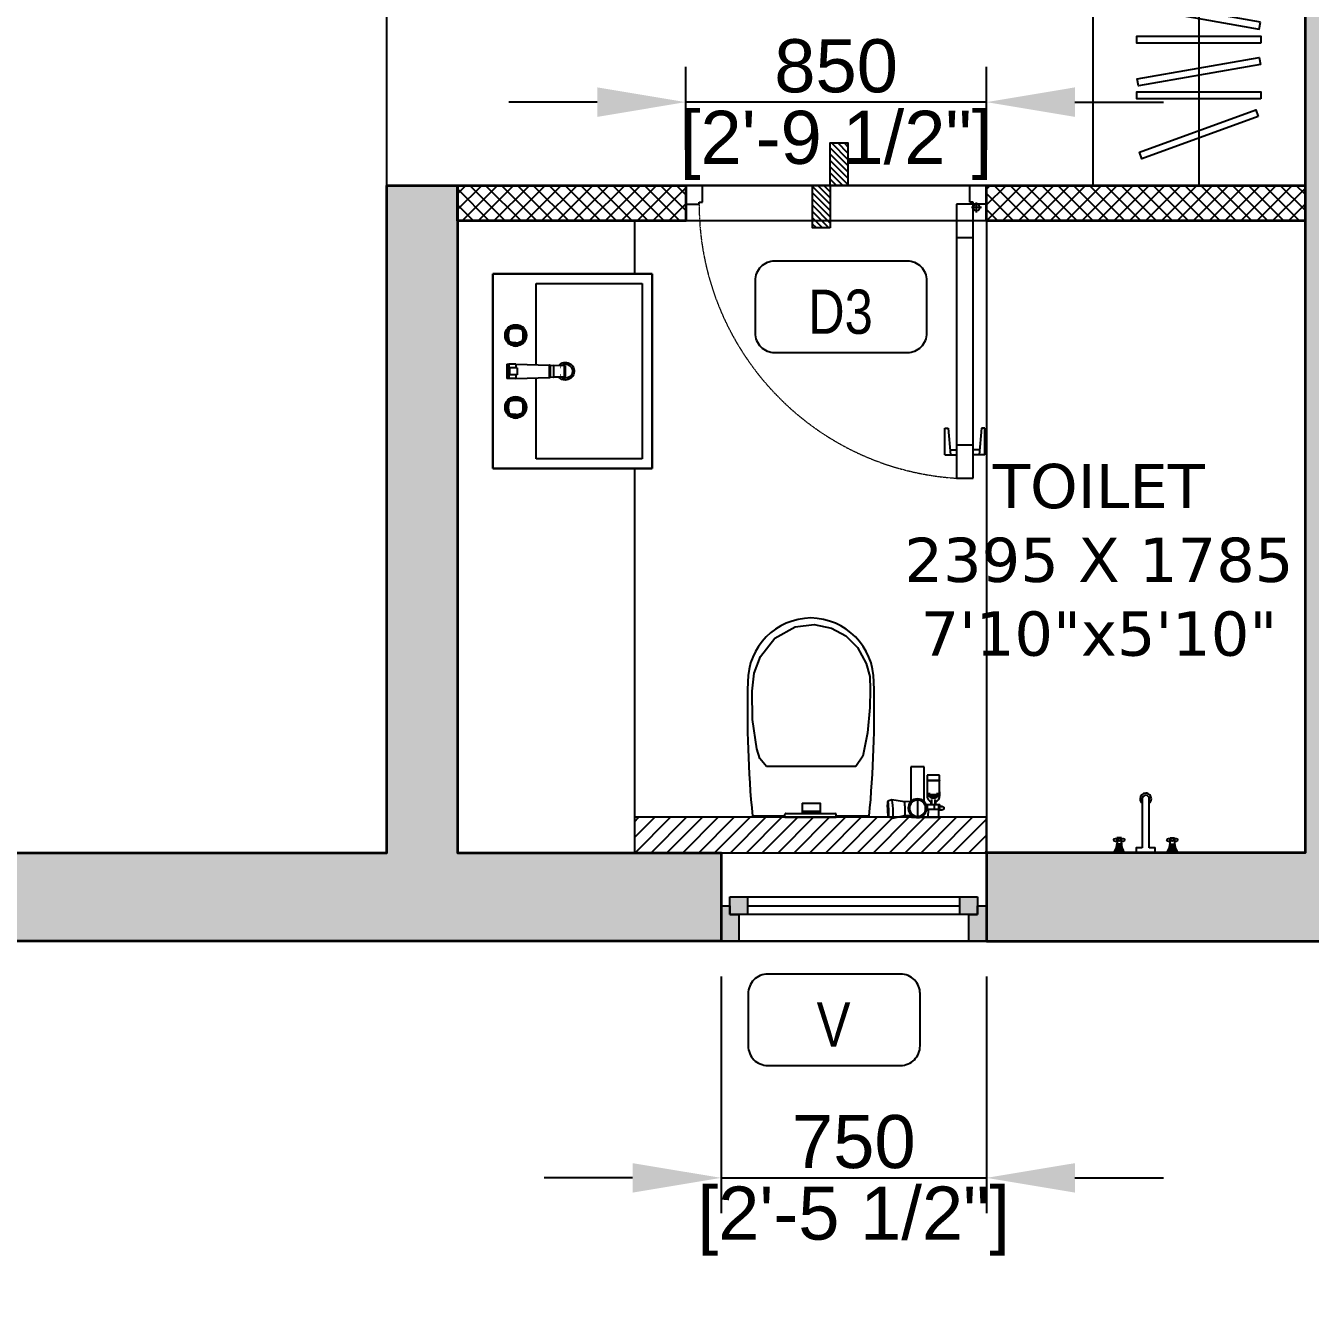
# Model space of a CAD drawing. Header units: millimetres. Extents: x 46985 to 60368, y 184712 to 204375.
# Drawn here: x 51689 to 55319, y 184712 to 188312 of the extents above; entities that cross this region are included whole.
import ezdxf
from ezdxf.enums import TextEntityAlignment as Align

# ---------------------------------------------------------------- set-up
doc = ezdxf.new("R2010")
doc.units = ezdxf.units.MM
doc.linetypes.add('3.5BHK EAST-UN-5$0$DASHED', pattern=[0.75, 0.5, -0.25])
for name, color, linetype in [('A-Dimensions', 4, 'Continuous'), ('A-Door', 11, 'Continuous'), ('A-Door Line', 8, 'Continuous'), ('A-Fixture', 8, 'Continuous'), ('A-Handwash', 252, 'Continuous'), ('A-Handwash Platform', 253, 'Continuous'), ('A-Hatch', 252, 'Continuous'), ('A-Ledge Wall', 8, 'Continuous'), ('A-MBR Wardrobe', 253, 'Continuous'), ('A-Room Boundary', 44, 'Continuous'), ('A-Shower', 253, 'Continuous'), ('A-Shower Glass', 253, 'Continuous'), ('A-Text Main', 44, 'Continuous'), ('A-Ventilator', 4, 'Continuous'), ('A-WC', 253, 'Continuous')]:
    doc.layers.add(name, color=color, linetype=linetype)
doc.layers.add('A-Wall', color=240, linetype='Continuous', lineweight=35)
doc.styles.add('2024-08-29_TOWER-A$0$simplex-0.8', font='simplex.shx', dxfattribs={"width": 0.8})
doc.styles.add('3.5BHK EAST_UN-1$0$grid_text', font='verdana.ttf')
doc.styles.add('ARIAL', font='ARIALN.TTF')
doc.styles.add('S', font='arial.ttf', dxfattribs={"height": 150})
doc.dimstyles.new('DIMSMALL', dxfattribs={"dimtxt": 150, "dimasz": 250, "dimexe": 100, "dimexo": 100, "dimgap": 25, "dimtad": 1, "dimdec": 0, "dimzin": 0, "dimdsep": 46, "dimtxsty": 'S', "dimcen": 0, "dimdle": 100, "dimclrd": 8, "dimclre": 8, "dimclrt": 256, "dimazin": 0, "dimtfac": 1, "dimtdec": 0, "dimtix": 1, "dimtmove": 0, "dimatfit": 3, "dimldrblk": '12_DatumFilled', "dimfxl": 1, "dimtolj": 1, "dimtzin": 0, "dimlwd": -1, "dimlwe": -1, "dimarcsym": 0})

# ---------------------------------------------------------------- blocks, each defined once
blk = doc.blocks.new('A$C2d53b07b')
at = {"layer": 'A-Ventilator', "linetype": 'Continuous'}
for points in [[(25, -125), (25, -175), (75, -175), (75, -125)], [(725, -175), (725, -125), (675, -125), (675, -175)], [(0, -150), (0, -250), (50, -250), (50, -175), (25, -175), (25, -150)], [(750, -250), (750, -150), (725, -150), (725, -175), (700, -175), (700, -250)]]:
    blk.add_hatch(color=256, dxfattribs=at).paths.add_polyline_path(points)
for p, q in [((0, 0), (750, 0)), ((0, -150), (0, 0)), ((750, -150), (750, 0)), ((25, -125), (75, -125)), ((25, -175), (25, -125)), ((75, -125), (675, -125)), ((75, -125), (75, -175)), ((75, -125), (675, -125)), ((675, -175), (675, -125)), ((675, -125), (725, -125)), ((725, -125), (725, -175)), ((0, -150), (25, -150)), ((0, -250), (0, -150)), ((0, -250), (0, -150)), ((25, -150), (25, -175)), ((25, -175), (50, -175)), ((75, -175), (25, -175)), ((50, -175), (50, -250)), ((75, -150), (675, -150)), ((675, -175), (75, -175)), ((725, -175), (675, -175)), ((700, -250), (700, -175)), ((700, -175), (725, -175)), ((725, -175), (725, -150)), ((725, -150), (750, -150)), ((750, -250), (750, -150)), ((750, -250), (750, -150)), ((0, -250), (750, -250)), ((50, -250), (0, -250)), ((700, -250), (50, -250)), ((750, -250), (700, -250))]:
    blk.add_line(p, q, dxfattribs=at)
blk = doc.blocks.new('3.5BHK EAST_UN-1$0$A$C63fc6ba4')
at = {"layer": 'A-MBR Wardrobe', "ltscale": 600}
blk.add_lwpolyline([(600, 1475), (0, 1475), (0, 0), (600, 0)], close=True, dxfattribs=at)
for points in [[(300, 1475), (300, 0)], [(474.1, 1414.6), (129.4, 1353.9), (125.9, 1373.6), (470.6, 1434.3), (474.1, 1414.6)], [(475, 1317.3), (125, 1317.3), (125, 1337.3), (475, 1337.3), (475, 1317.3)], [(467.9, 1267.8), (139, 1148.1), (132.1, 1166.9), (461, 1286.6), (467.9, 1267.8)], [(475, 1061), (125, 1061), (125, 1081), (475, 1081), (475, 1061)], [(475, 976.5), (125, 976.5), (125, 996.5), (475, 996.5), (475, 976.5)], [(474.1, 878.2), (129.4, 939), (125.9, 919.3), (470.6, 858.5), (474.1, 878.2)], [(475, 722.8), (125, 722.8), (125, 742.8), (475, 742.8), (475, 722.8)], [(474.1, 663), (129.4, 602.2), (125.9, 621.9), (470.6, 682.7), (474.1, 663)], [(475, 559.4), (125, 559.4), (125, 579.4), (475, 579.4), (475, 559.4)], [(474.1, 461.1), (129.4, 521.9), (125.9, 502.2), (470.6, 441.4), (474.1, 461.1)], [(475, 401.5), (125, 401.5), (125, 421.5), (475, 421.5), (475, 401.5)], [(474.1, 341.6), (129.4, 280.9), (125.9, 300.6), (470.6, 361.3), (474.1, 341.6)], [(475, 244.3), (125, 244.3), (125, 264.3), (475, 264.3), (475, 244.3)], [(467.9, 194.8), (139, 75.1), (132.1, 93.9), (461, 213.6), (467.9, 194.8)]]:
    blk.add_lwpolyline(points, dxfattribs=at)
blk = doc.blocks.new('A$Cf00fcc3f')
at = {"layer": 'A-Fixture'}
for p, q in [((0, 0), (0, -450)), ((550, 0), (0, 0)), ((0, -450), (0, 0)), ((0, 0), (550, 0)), ((550, -450), (550, 0)), ((550, 0), (550, -450)), ((167.9, -35), (162.3, -36.7)), ((173.8, -34.4), (167.9, -35)), ((179.7, -35), (173.8, -34.4)), ((179.7, -35), (173.8, -34.4)), ((185.4, -36.7), (179.7, -35)), ((185.4, -36.7), (179.7, -35)), ((371.1, -35), (365.5, -36.7)), ((377, -34.4), (371.1, -35)), ((382.9, -35), (377, -34.4)), ((382.9, -35), (377, -34.4)), ((388.6, -36.7), (382.9, -35)), ((388.6, -36.7), (382.9, -35)), ((144.2, -58.7), (143.6, -64.6)), ((143.6, -64.6), (144.2, -70.5)), ((143.6, -64.6), (144.2, -70.5)), ((145.9, -53), (144.2, -58.7)), ((144.2, -70.5), (145.9, -76.1)), ((144.2, -70.5), (145.9, -76.1)), ((148.7, -47.8), (145.9, -53)), ((146.8, -64.6), (147.8, -54.3)), ((147.8, -74.9), (146.8, -64.6)), ((149.4, -64.6), (146.8, -64.6)), ((147.8, -54.3), (150.8, -44.3)), ((147.8, -54.3), (150.3, -55.2)), ((150.3, -45.9), (148.7, -47.8)), ((149.4, -64.6), (150.3, -55.2)), ((150.3, -73.9), (149.4, -64.6)), ((150.3, -55.2), (152.9, -46.2)), ((151.6, -42.4), (150.8, -44.3)), ((150.8, -44.3), (152.9, -46.2)), ((151.6, -42.4), (153.6, -41.5)), ((153.7, -44.5), (151.6, -42.4)), ((152.5, -55), (151.6, -64.6)), ((151.6, -64.6), (152.5, -74.2)), ((151.6, -64.6), (152.5, -74.2)), ((155.2, -46), (152.5, -55)), ((155.2, -46), (152.5, -55)), ((153.7, -44.5), (152.9, -46.2)), ((154.1, -55.3), (153.2, -64.6)), ((153.2, -64.6), (154.1, -73.9)), ((153.6, -41.5), (163.5, -38.6)), ((155.5, -43.7), (153.6, -41.5)), ((155.5, -43.7), (153.7, -44.5)), ((156.4, -47.2), (154.1, -55.3)), ((157.1, -39.5), (155.1, -41.1)), ((164.2, -43.3), (155.2, -46)), ((155.5, -43.7), (164.5, -41)), ((164.5, -44.9), (156.4, -47.2)), ((162.3, -36.7), (157.1, -39.5)), ((163.5, -38.6), (173.8, -37.6)), ((163.5, -38.6), (164.5, -41)), ((173.8, -42.3), (164.2, -43.3)), ((173.8, -42.3), (164.2, -43.3)), ((164.5, -41), (173.8, -40.1)), ((173.8, -43.9), (164.5, -44.9)), ((173.8, -37.6), (184.1, -38.6)), ((173.8, -37.6), (173.8, -40.1)), ((173.8, -40.1), (183.2, -41)), ((183.4, -43.3), (173.8, -42.3)), ((183.1, -44.9), (173.8, -43.9)), ((191.2, -47.2), (183.1, -44.9)), ((184.1, -38.6), (183.2, -41)), ((183.2, -41), (192.2, -43.7)), ((183.4, -43.3), (192.4, -46)), ((192.4, -46), (183.4, -43.3)), ((184.1, -38.6), (194.1, -41.5)), ((190.6, -39.5), (185.4, -36.7)), ((190.6, -39.5), (185.4, -36.7)), ((192.5, -41.1), (190.6, -39.5)), ((192.5, -41.1), (190.6, -39.5)), ((191.2, -47.2), (193.5, -55.3)), ((192.2, -43.7), (194.1, -41.5)), ((192.2, -43.7), (193.9, -44.5)), ((192.4, -46), (195.1, -55)), ((194.4, -64.6), (193.5, -55.3)), ((194.4, -64.6), (193.5, -73.9)), ((193.9, -44.5), (196, -42.4)), ((193.9, -44.5), (194.7, -46.2)), ((194.1, -41.5), (196, -42.4)), ((196.9, -44.3), (194.7, -46.2)), ((194.7, -46.2), (197.4, -55.2)), ((195.1, -55), (196, -64.6)), ((196, -64.6), (195.1, -74.2)), ((196, -42.4), (196.9, -44.3)), ((196.9, -44.3), (199.8, -54.3)), ((198.9, -47.8), (197.3, -45.9)), ((198.9, -47.8), (197.3, -45.9)), ((199.8, -54.3), (197.4, -55.2)), ((197.4, -55.2), (198.3, -64.6)), ((198.3, -64.6), (197.4, -73.9)), ((198.3, -64.6), (200.8, -64.6)), ((201.7, -53), (198.9, -47.8)), ((201.7, -53), (198.9, -47.8)), ((199.8, -54.3), (200.8, -64.6)), ((200.8, -64.6), (199.8, -74.9)), ((203.4, -58.7), (201.7, -53)), ((203.4, -58.7), (201.7, -53)), ((201.7, -76.1), (203.4, -70.5)), ((201.7, -76.1), (203.4, -70.5)), ((203.4, -58.7), (204, -64.6)), ((204, -64.6), (203.4, -58.7)), ((204, -64.6), (203.4, -70.5)), ((204, -64.6), (203.4, -70.5)), ((254.8, -39.2), (296, -39.2)), ((254.8, -39.2), (255, -45.5)), ((255.5, -64.6), (255, -45.5)), ((255, -45.5), (295.9, -45.5)), ((255.5, -64.6), (258.3, -160.2)), ((255.5, -64.6), (265.1, -64.6)), ((265.1, -68.5), (265.1, -47.9)), ((285.7, -47.9), (265.1, -47.9)), ((265.1, -68.5), (285.7, -68.5)), ((285.7, -68.5), (285.7, -47.9)), ((285.7, -64.6), (295.3, -64.6)), ((295.3, -64.6), (292.6, -160.2)), ((295.3, -64.6), (295.9, -45.5)), ((295.9, -45.5), (296, -39.2)), ((347.4, -58.7), (346.8, -64.6)), ((346.8, -64.6), (347.4, -70.5)), ((346.8, -64.6), (347.4, -70.5)), ((349.1, -53), (347.4, -58.7)), ((347.4, -70.5), (349.1, -76.1)), ((347.4, -70.5), (349.1, -76.1)), ((351.9, -47.8), (349.1, -53)), ((350, -64.6), (351, -54.3)), ((351, -74.9), (350, -64.6)), ((352.6, -64.6), (350, -64.6)), ((351, -54.3), (354, -44.3)), ((351, -54.3), (353.5, -55.2)), ((353.5, -45.9), (351.9, -47.8)), ((352.6, -64.6), (353.5, -55.2)), ((353.5, -73.9), (352.6, -64.6)), ((353.5, -55.2), (356.1, -46.2)), ((354.8, -42.4), (354, -44.3)), ((354, -44.3), (356.1, -46.2)), ((354.8, -42.4), (356.8, -41.5)), ((356.9, -44.5), (354.8, -42.4)), ((355.7, -55), (354.8, -64.6)), ((354.8, -64.6), (355.7, -74.2)), ((354.8, -64.6), (355.7, -74.2)), ((358.4, -46), (355.7, -55)), ((358.4, -46), (355.7, -55)), ((356.9, -44.5), (356.1, -46.2)), ((357.3, -55.3), (356.4, -64.6)), ((356.4, -64.6), (357.3, -73.9)), ((356.8, -41.5), (366.7, -38.6)), ((358.7, -43.7), (356.8, -41.5)), ((358.7, -43.7), (356.9, -44.5)), ((359.6, -47.2), (357.3, -55.3)), ((360.3, -39.5), (358.3, -41.1)), ((367.4, -43.3), (358.4, -46)), ((358.7, -43.7), (367.7, -41)), ((367.7, -44.9), (359.6, -47.2)), ((365.5, -36.7), (360.3, -39.5)), ((366.7, -38.6), (377, -37.6)), ((366.7, -38.6), (367.7, -41)), ((377, -42.3), (367.4, -43.3)), ((377, -42.3), (367.4, -43.3)), ((367.7, -41), (377, -40.1)), ((377, -43.9), (367.7, -44.9)), ((377, -37.6), (387.3, -38.6)), ((377, -37.6), (377, -40.1)), ((377, -40.1), (386.4, -41)), ((386.6, -43.3), (377, -42.3)), ((386.3, -44.9), (377, -43.9)), ((394.4, -47.2), (386.3, -44.9)), ((387.3, -38.6), (386.4, -41)), ((386.4, -41), (395.4, -43.7)), ((386.6, -43.3), (395.6, -46)), ((395.6, -46), (386.6, -43.3)), ((387.3, -38.6), (397.3, -41.5)), ((393.8, -39.5), (388.6, -36.7)), ((393.8, -39.5), (388.6, -36.7)), ((395.7, -41.1), (393.8, -39.5)), ((395.7, -41.1), (393.8, -39.5)), ((394.4, -47.2), (396.7, -55.3)), ((395.4, -43.7), (397.3, -41.5)), ((395.4, -43.7), (397.1, -44.5)), ((395.6, -46), (398.3, -55)), ((397.6, -64.6), (396.7, -55.3)), ((397.6, -64.6), (396.7, -73.9)), ((397.1, -44.5), (399.2, -42.4)), ((397.1, -44.5), (397.9, -46.2)), ((397.3, -41.5), (399.2, -42.4)), ((400.1, -44.3), (397.9, -46.2)), ((397.9, -46.2), (400.6, -55.2)), ((398.3, -55), (399.2, -64.6)), ((399.2, -64.6), (398.3, -74.2)), ((399.2, -42.4), (400.1, -44.3)), ((400.1, -44.3), (403, -54.3)), ((402.1, -47.8), (400.5, -45.9)), ((402.1, -47.8), (400.5, -45.9)), ((403, -54.3), (400.6, -55.2)), ((400.6, -55.2), (401.5, -64.6)), ((401.5, -64.6), (400.6, -73.9)), ((401.5, -64.6), (404, -64.6)), ((404.9, -53), (402.1, -47.8)), ((404.9, -53), (402.1, -47.8)), ((403, -54.3), (404, -64.6)), ((404, -64.6), (403, -74.9)), ((406.6, -58.7), (404.9, -53)), ((406.6, -58.7), (404.9, -53)), ((404.9, -76.1), (406.6, -70.5)), ((404.9, -76.1), (406.6, -70.5)), ((406.6, -58.7), (407.2, -64.6)), ((406.6, -58.7), (407.2, -64.6)), ((407.2, -64.6), (406.6, -70.5)), ((407.2, -64.6), (406.6, -70.5)), ((145.9, -76.1), (148.7, -81.3)), ((145.9, -76.1), (148.7, -81.3)), ((147.8, -74.9), (150.3, -73.9)), ((150.8, -84.8), (147.8, -74.9)), ((148.7, -81.3), (150.3, -83.2)), ((148.7, -81.3), (150.3, -83.2)), ((152.9, -82.9), (150.3, -73.9)), ((150.8, -84.8), (152.9, -82.9)), ((151.6, -86.8), (150.8, -84.8)), ((151.6, -86.8), (153.7, -84.7)), ((151.6, -86.8), (153.6, -87.6)), ((152.5, -74.2), (155.2, -83.2)), ((152.5, -74.2), (155.2, -83.2)), ((152.9, -82.9), (153.7, -84.7)), ((155.5, -85.5), (153.6, -87.6)), ((163.5, -90.6), (153.6, -87.6)), ((153.7, -84.7), (155.5, -85.5)), ((154.1, -73.9), (156.4, -81.9)), ((155.1, -88.1), (157.1, -89.7)), ((155.1, -88.1), (157.1, -89.7)), ((155.2, -83.2), (164.2, -85.9)), ((155.2, -83.2), (164.2, -85.9)), ((164.5, -88.1), (155.5, -85.5)), ((156.4, -81.9), (164.5, -84.3)), ((157.1, -89.7), (162.3, -92.4)), ((157.1, -89.7), (162.3, -92.4)), ((162.3, -92.4), (167.9, -94.2)), ((162.3, -92.4), (167.9, -94.2)), ((163.5, -90.6), (164.5, -88.1)), ((173.8, -91.6), (163.5, -90.6)), ((164.2, -85.9), (173.8, -86.8)), ((164.2, -85.9), (173.8, -86.8)), ((164.5, -84.3), (173.8, -85.2)), ((173.8, -89), (164.5, -88.1)), ((167.9, -94.2), (173.8, -94.7)), ((167.9, -94.2), (173.8, -94.7)), ((173.8, -85.2), (183.1, -84.3)), ((173.8, -86.8), (183.4, -85.9)), ((173.8, -86.8), (183.4, -85.9)), ((183.2, -88.1), (173.8, -89)), ((173.8, -91.6), (173.8, -89)), ((184.1, -90.6), (173.8, -91.6)), ((173.8, -94.7), (179.7, -94.2)), ((173.8, -94.7), (179.7, -94.2)), ((179.7, -94.2), (185.4, -92.4)), ((179.7, -94.2), (185.4, -92.4)), ((183.1, -84.3), (191.2, -81.9)), ((192.2, -85.5), (183.2, -88.1)), ((184.1, -90.6), (183.2, -88.1)), ((183.4, -85.9), (192.4, -83.2)), ((183.4, -85.9), (192.4, -83.2)), ((194.1, -87.6), (184.1, -90.6)), ((185.4, -92.4), (190.6, -89.7)), ((185.4, -92.4), (190.6, -89.7)), ((190.6, -89.7), (192.5, -88.1)), ((190.6, -89.7), (192.5, -88.1)), ((191.2, -81.9), (193.5, -73.9)), ((192.2, -85.5), (193.9, -84.7)), ((192.2, -85.5), (194.1, -87.6)), ((192.4, -83.2), (195.1, -74.2)), ((192.4, -83.2), (195.1, -74.2)), ((193.9, -84.7), (194.7, -82.9)), ((193.9, -84.7), (196, -86.8)), ((196, -86.8), (194.1, -87.6)), ((197.4, -73.9), (194.7, -82.9)), ((196.9, -84.8), (194.7, -82.9)), ((196, -86.8), (196.9, -84.8)), ((199.8, -74.9), (196.9, -84.8)), ((197.3, -83.2), (198.9, -81.3)), ((197.3, -83.2), (198.9, -81.3)), ((199.8, -74.9), (197.4, -73.9)), ((198.9, -81.3), (201.7, -76.1)), ((198.9, -81.3), (201.7, -76.1)), ((349.1, -76.1), (351.9, -81.3)), ((349.1, -76.1), (351.9, -81.3)), ((351, -74.9), (353.5, -73.9)), ((354, -84.8), (351, -74.9)), ((351.9, -81.3), (353.5, -83.2)), ((351.9, -81.3), (353.5, -83.2)), ((356.1, -82.9), (353.5, -73.9)), ((354, -84.8), (356.1, -82.9)), ((354.8, -86.8), (354, -84.8)), ((354.8, -86.8), (356.9, -84.7)), ((354.8, -86.8), (356.8, -87.6)), ((355.7, -74.2), (358.4, -83.2)), ((355.7, -74.2), (358.4, -83.2)), ((356.1, -82.9), (356.9, -84.7)), ((358.7, -85.5), (356.8, -87.6)), ((366.7, -90.6), (356.8, -87.6)), ((356.9, -84.7), (358.7, -85.5)), ((357.3, -73.9), (359.6, -81.9)), ((358.3, -88.1), (360.3, -89.7)), ((358.3, -88.1), (360.3, -89.7)), ((358.4, -83.2), (367.4, -85.9)), ((358.4, -83.2), (367.4, -85.9)), ((367.7, -88.1), (358.7, -85.5)), ((359.6, -81.9), (367.7, -84.3)), ((360.3, -89.7), (365.5, -92.4)), ((360.3, -89.7), (365.5, -92.4)), ((365.5, -92.4), (371.1, -94.2)), ((365.5, -92.4), (371.1, -94.2)), ((366.7, -90.6), (367.7, -88.1)), ((377, -91.6), (366.7, -90.6)), ((367.4, -85.9), (377, -86.8)), ((367.4, -85.9), (377, -86.8)), ((367.7, -84.3), (377, -85.2)), ((377, -89), (367.7, -88.1)), ((371.1, -94.2), (377, -94.7)), ((371.1, -94.2), (377, -94.7)), ((377, -85.2), (386.3, -84.3)), ((377, -86.8), (386.6, -85.9)), ((377, -86.8), (386.6, -85.9)), ((386.4, -88.1), (377, -89)), ((377, -91.6), (377, -89)), ((387.3, -90.6), (377, -91.6)), ((377, -94.7), (382.9, -94.2)), ((377, -94.7), (382.9, -94.2)), ((382.9, -94.2), (388.6, -92.4)), ((382.9, -94.2), (388.6, -92.4)), ((386.3, -84.3), (394.4, -81.9)), ((395.4, -85.5), (386.4, -88.1)), ((387.3, -90.6), (386.4, -88.1)), ((386.6, -85.9), (395.6, -83.2)), ((386.6, -85.9), (395.6, -83.2)), ((397.3, -87.6), (387.3, -90.6)), ((388.6, -92.4), (393.8, -89.7)), ((388.6, -92.4), (393.8, -89.7)), ((393.8, -89.7), (395.7, -88.1)), ((393.8, -89.7), (395.7, -88.1)), ((394.4, -81.9), (396.7, -73.9)), ((395.4, -85.5), (397.1, -84.7)), ((395.4, -85.5), (397.3, -87.6)), ((395.6, -83.2), (398.3, -74.2)), ((395.6, -83.2), (398.3, -74.2)), ((397.1, -84.7), (397.9, -82.9)), ((397.1, -84.7), (399.2, -86.8)), ((399.2, -86.8), (397.3, -87.6)), ((400.6, -73.9), (397.9, -82.9)), ((400.1, -84.8), (397.9, -82.9)), ((399.2, -86.8), (400.1, -84.8)), ((403, -74.9), (400.1, -84.8)), ((400.5, -83.2), (402.1, -81.3)), ((400.5, -83.2), (402.1, -81.3)), ((403, -74.9), (400.6, -73.9)), ((402.1, -81.3), (404.9, -76.1)), ((402.1, -81.3), (404.9, -76.1)), ((257.2, -122), (27.5, -122)), ((27.5, -122), (27.5, -422)), ((522.5, -122), (293.7, -122)), ((522.5, -422), (522.5, -122)), ((258.3, -162.3), (258.3, -160.2)), ((292.6, -160.2), (258.3, -160.2)), ((258.3, -162.3), (258.6, -171.8)), ((258.3, -162.3), (292.5, -162.3)), ((258.6, -171.8), (258.6, -172.7)), ((258.6, -171.8), (292.2, -171.8)), ((259.4, -201.1), (258.6, -172.7)), ((292.2, -172.7), (258.6, -172.7)), ((291.4, -201.1), (292.2, -172.7)), ((292.2, -171.8), (292.5, -162.3)), ((292.2, -171.8), (292.2, -172.7)), ((292.6, -160.2), (292.5, -162.3)), ((259.4, -201.1), (259.5, -204.3)), ((259.4, -201.1), (291.4, -201.1)), ((259.5, -204.3), (291.3, -204.3)), ((264.3, -192.3), (264.3, -190.8)), ((286.5, -192.3), (286.5, -190.8)), ((291.3, -204.3), (291.4, -201.1)), ((27.5, -422), (522.5, -422)), ((0, -450), (550, -450)), ((550, -450), (0, -450))]:
    blk.add_line(p, q, dxfattribs=at)
for radius, start, end in [(25, 130.6704, 0), (20, 145.6811, 0), (25, 0, 45), (20, 0, 24.0891)]:
    blk.add_arc((275, -205), radius, start, end, dxfattribs=at)
blk = doc.blocks.new('A$Cfbc7273c')
at = {"layer": 'A-Shower'}
for p, q in [((-41.9, 68.8), (-41.9, 81.3)), ((-41.9, 81.3), (-27.4, 81.2)), ((-23.6, 68.6), (-23.6, 81.3)), ((-22.2, 81.5), (-22.2, 68.5)), ((-20.4, 68.3), (-20.4, 81.7)), ((-18, 82.2), (-18, 67.8)), ((-15.8, 67.3), (-15.8, 82.7)), ((-13.3, 66.5), (-13.3, 83.5)), ((-9.9, 65.2), (-9.9, 84.7)), ((-5.4, 63), (-5.4, 87)), ((0, 90.6), (0, 59.4)), ((0, -90.6), (0, 90.6)), ((-27.4, 68.8), (-41.9, 68.8)), ((-13.5, 10), (-152, 10)), ((-13.5, 26), (-13.5, 10)), ((0, 27), (-12.5, 27)), ((0, -27), (0, 27)), ((-152, -10), (-13.5, -10)), ((-13.5, -10), (-13.5, -26)), ((-12.5, -27), (0, -27)), ((-41.9, -68.8), (-41.9, -81.3)), ((-27.4, -68.8), (-41.9, -68.8)), ((-23.6, -68.6), (-23.6, -81.3)), ((-22.2, -81.5), (-22.2, -68.5)), ((-20.4, -68.3), (-20.4, -81.7)), ((-18, -82.2), (-18, -67.8)), ((-15.8, -67.3), (-15.8, -82.7)), ((-13.3, -66.5), (-13.3, -83.5)), ((-9.9, -65.2), (-9.9, -84.7)), ((-5.4, -63), (-5.4, -87)), ((0, -90.6), (0, -59.4)), ((-41.9, -81.3), (-27.4, -81.2))]:
    blk.add_line(p, q, dxfattribs=at)
for centre, radius in [((-36, 85.7), 4.41), ((-36, 74.8), 3.69), ((-36, 64.3), 4.41), ((-36, -64.3), 4.41), ((-36, -74.8), 3.69), ((-36, -85.7), 4.41)]:
    blk.add_circle(centre, radius, dxfattribs=at)
for centre, radius, start, end in [((-27.2, 125.4), 44.2, 269.7849, 308.0362), ((-27.4, 24.1), 44.7, 52.1791, 90), ((-152, 0), 16, 90, 180.0001), ((-152, 0), 16, 180.0001, 270), ((-152, 0), 10, 90, 270), ((-152, 0), 16, 38.6822, 90), ((-12.5, 26), 0.999, 89.9998, 180.1995), ((-152, 0), 16, 270, 321.3178), ((-12.5, -26), 1, 180, 269.8008), ((-27.4, -24.1), 44.7, 270, 307.8209), ((-27.2, -125.4), 44.2, 51.9638, 90.2151)]:
    blk.add_arc(centre, radius, start, end, dxfattribs=at)
blk = doc.blocks.new('3BHK  WEST_UN-2$0$fgdskokjmfv')
at = {"layer": 'A-WC', "linetype": 'Continuous'}
for p, q in [((15769231.8, 1072211.9), (15769232.1, 1072190)), ((15769309.2, 1072211.9), (15769231.8, 1072211.9)), ((15769262.2, 1072190), (15769262.5, 1072211.9)), ((15769274.3, 1072211.9), (15769274.3, 1072210.2)), ((15769274.3, 1072210.2), (15769274.3, 1072208.5)), ((15769274.3, 1072208.5), (15769274.3, 1072206.8)), ((15769274.3, 1072206.8), (15769274.3, 1072205.4)), ((15769292.1, 1072163.3), (15769292.1, 1072209.4)), ((15769309.2, 1072211.4), (15769309.2, 1072211.9)), ((15769309.2, 1072209.7), (15769309.2, 1072211.4)), ((15769309.2, 1072208), (15769309.2, 1072209.7)), ((15769309.2, 1072206.4), (15769309.2, 1072208)), ((15769309.2, 1072206), (15769309.2, 1072206.4)), ((15769328, 1072207), (15769309.9, 1072206.4)), ((15769362.5, 1072214.8), (15769328, 1072207)), ((15769362.5, 1072214.8), (15769374.5, 1072212)), ((15769428.5, 1072209.1), (15769522.1, 1072209.1)), ((15769667.1, 1072211.9), (15769522.1, 1072211.9)), ((15769522.1, 1072211.9), (15769522.1, 1072203.9)), ((15769664.1, 1072200.9), (15769525.1, 1072200.9)), ((15769618.4, 1072200.9), (15769565.9, 1072200.9)), ((15769565.9, 1072200.9), (15769565.9, 1072197.6)), ((15769618.4, 1072194.8), (15769565.9, 1072194.8)), ((15769565.9, 1072194.8), (15769565.9, 1072174.4)), ((15769567.4, 1072196.1), (15769616.9, 1072196.1)), ((15769618.4, 1072197.6), (15769618.4, 1072200.9)), ((15769618.4, 1072174.4), (15769618.4, 1072194.8)), ((15769667.1, 1072211.9), (15769667.1, 1072203.9)), ((15769667.1, 1072209.1), (15769758.5, 1072209.1)), ((15769217.4, 1072186.7), (15769217.5, 1072186.9)), ((15769217.4, 1072186.5), (15769217.4, 1072186.7)), ((15769217.4, 1072186.3), (15769217.4, 1072186.5)), ((15769217.4, 1072186.1), (15769217.4, 1072186.3)), ((15769217.4, 1072186.3), (15769217.4, 1072186.3)), ((15769217.5, 1072185.9), (15769217.4, 1072186.1)), ((15769217.5, 1072187.3), (15769217.6, 1072187.5)), ((15769217.5, 1072187.1), (15769217.5, 1072187.3)), ((15769217.5, 1072186.9), (15769217.5, 1072187.1)), ((15769217.5, 1072185.7), (15769217.5, 1072185.9)), ((15769217.5, 1072185.5), (15769217.5, 1072185.7)), ((15769217.5, 1072185.3), (15769217.5, 1072185.5)), ((15769217.6, 1072185.1), (15769217.5, 1072185.3)), ((15769217.6, 1072187.7), (15769217.7, 1072187.9)), ((15769217.6, 1072187.5), (15769217.6, 1072187.7)), ((15769217.6, 1072184.9), (15769217.6, 1072185.1)), ((15769217.7, 1072184.7), (15769217.6, 1072184.9)), ((15769217.7, 1072187.9), (15769217.8, 1072188.1)), ((15769217.8, 1072184.5), (15769217.7, 1072184.7)), ((15769217.8, 1072188.3), (15769217.9, 1072188.5)), ((15769217.8, 1072188.1), (15769217.8, 1072188.3)), ((15769217.8, 1072184.3), (15769217.8, 1072184.5)), ((15769217.9, 1072184.2), (15769217.8, 1072184.3)), ((15769217.9, 1072188.5), (15769218, 1072188.7)), ((15769218, 1072184), (15769217.9, 1072184.2)), ((15769218, 1072188.7), (15769218.1, 1072188.8)), ((15769218.1, 1072183.8), (15769218, 1072184)), ((15769218.1, 1072188.8), (15769218.2, 1072189)), ((15769218.2, 1072183.6), (15769218.1, 1072183.8)), ((15769218.2, 1072189), (15769218.3, 1072189.2)), ((15769218.3, 1072183.5), (15769218.2, 1072183.6)), ((15769218.3, 1072189.2), (15769218.4, 1072189.3)), ((15769218.5, 1072183.3), (15769218.3, 1072183.5)), ((15769218.4, 1072189.3), (15769218.5, 1072189.5)), ((15769218.5, 1072189.5), (15769218.7, 1072189.6)), ((15769218.6, 1072183.2), (15769218.5, 1072183.3)), ((15769218.7, 1072183), (15769218.6, 1072183.2)), ((15769218.7, 1072189.6), (15769218.8, 1072189.8)), ((15769218.8, 1072182.9), (15769218.7, 1072183)), ((15769218.8, 1072189.8), (15769218.9, 1072189.9)), ((15769219, 1072182.7), (15769218.8, 1072182.9)), ((15769218.9, 1072189.9), (15769219.1, 1072190.1)), ((15769219.1, 1072182.6), (15769219, 1072182.7)), ((15769219.1, 1072190.1), (15769219.2, 1072190.2)), ((15769219.3, 1072182.5), (15769219.1, 1072182.6)), ((15769219.2, 1072190.2), (15769219.4, 1072190.3)), ((15769219.4, 1072182.3), (15769219.3, 1072182.5)), ((15769219.4, 1072190.3), (15769219.6, 1072190.4)), ((15769219.6, 1072182.2), (15769219.4, 1072182.3)), ((15769219.6, 1072190.4), (15769219.7, 1072190.6)), ((15769219.8, 1072182.1), (15769219.6, 1072182.2)), ((15769219.7, 1072190.6), (15769219.9, 1072190.7)), ((15769219.9, 1072182), (15769219.8, 1072182.1)), ((15769219.9, 1072190.7), (15769220.1, 1072190.8)), ((15769220.1, 1072181.9), (15769219.9, 1072182)), ((15769220.1, 1072190.8), (15769220.3, 1072190.8)), ((15769220.3, 1072181.8), (15769220.1, 1072181.9)), ((15769220.3, 1072190.8), (15769220.4, 1072190.9)), ((15769220.5, 1072181.7), (15769220.3, 1072181.8)), ((15769220.4, 1072190.9), (15769220.6, 1072191)), ((15769220.7, 1072181.7), (15769220.5, 1072181.7)), ((15769220.6, 1072191), (15769220.8, 1072191.1)), ((15769220.9, 1072181.6), (15769220.7, 1072181.7)), ((15769220.8, 1072191.1), (15769221, 1072191.1)), ((15769221, 1072181.5), (15769220.9, 1072181.6)), ((15769221, 1072191.1), (15769221.2, 1072191.2)), ((15769221.2, 1072181.5), (15769221, 1072181.5)), ((15769221.2, 1072191.2), (15769221.4, 1072191.2)), ((15769221.4, 1072181.4), (15769221.2, 1072181.5)), ((15769221.4, 1072191.2), (15769221.6, 1072191.3)), ((15769221.6, 1072181.4), (15769221.4, 1072181.4)), ((15769221.6, 1072191.3), (15769221.8, 1072191.3)), ((15769221.8, 1072181.4), (15769221.6, 1072181.4)), ((15769221.8, 1072191.3), (15769222, 1072191.3)), ((15769222, 1072181.4), (15769221.8, 1072181.4)), ((15769222, 1072191.3), (15769222.2, 1072191.3)), ((15769222.2, 1072181.3), (15769222, 1072181.4)), ((15769222.2, 1072191.3), (15769222.4, 1072191.3)), ((15769222.4, 1072181.3), (15769222.2, 1072181.3)), ((15769222.4, 1072191.3), (15769222.4, 1072191.3)), ((15769222.5, 1072191.3), (15769222.4, 1072191.3)), ((15769222.4, 1072191.3), (15769222.4, 1072191.3)), ((15769222.4, 1072191.3), (15769222.5, 1072191.3)), ((15769222.5, 1072181.3), (15769222.4, 1072181.3)), ((15769222.4, 1072181.3), (15769222.4, 1072181.3)), ((15769222.4, 1072181.3), (15769222.5, 1072181.3)), ((15769222.6, 1072191.3), (15769222.5, 1072191.3)), ((15769222.5, 1072191.3), (15769222.5, 1072191.3)), ((15769222.5, 1072191.3), (15769222.7, 1072191.3)), ((15769222.6, 1072181.3), (15769222.5, 1072181.3)), ((15769222.5, 1072181.3), (15769222.5, 1072181.3)), ((15769222.5, 1072181.3), (15769222.7, 1072181.3)), ((15769222.8, 1072191.3), (15769222.6, 1072191.3)), ((15769222.8, 1072181.3), (15769222.6, 1072181.3)), ((15769222.7, 1072191.3), (15769222.9, 1072191.3)), ((15769222.7, 1072181.3), (15769222.8, 1072181.3)), ((15769232.1, 1072191.3), (15769222.8, 1072191.3)), ((15769222.8, 1072181.3), (15769228.8, 1072181.3)), ((15769223, 1072181.3), (15769222.8, 1072181.3)), ((15769222.9, 1072191.3), (15769223.1, 1072191.3)), ((15769223.3, 1072181.3), (15769223, 1072181.3)), ((15769223.1, 1072191.3), (15769223.4, 1072191.3)), ((15769223.6, 1072181.3), (15769223.3, 1072181.3)), ((15769223.4, 1072191.3), (15769223.8, 1072191.3)), ((15769224, 1072181.3), (15769223.6, 1072181.3)), ((15769223.8, 1072191.3), (15769224.2, 1072191.3)), ((15769224.4, 1072181.3), (15769224, 1072181.3)), ((15769224.2, 1072191.3), (15769224.7, 1072191.3)), ((15769224.9, 1072181.3), (15769224.4, 1072181.3)), ((15769228.6, 1072190), (15769228.8, 1072176)), ((15769228.7, 1072190), (15769232.9, 1072190)), ((15769233.2, 1072176), (15769228.9, 1072176)), ((15769232.9, 1072190), (15769239.6, 1072190)), ((15769233.1, 1072183), (15769232.9, 1072190)), ((15769233.2, 1072176), (15769233.1, 1072183)), ((15769239.6, 1072176), (15769233.2, 1072176)), ((15769239.6, 1072190), (15769243.9, 1072190)), ((15769243.8, 1072176), (15769239.6, 1072176)), ((15769240, 1072176), (15769240, 1072167.3)), ((15769242, 1072176), (15769242, 1072161.6)), ((15769243.9, 1072183), (15769243.8, 1072176)), ((15769247.1, 1072176), (15769243.8, 1072176)), ((15769243.9, 1072190), (15769247.1, 1072190)), ((15769243.9, 1072190), (15769243.9, 1072183)), ((15769247.1, 1072190), (15769264.5, 1072190)), ((15769264.4, 1072176), (15769247.1, 1072176)), ((15769252.2, 1072161.6), (15769252.2, 1072176)), ((15769254.3, 1072167.3), (15769254.3, 1072176)), ((15769262.2, 1072191.3), (15769262.5, 1072191.3)), ((15769262.5, 1072191.3), (15769263.8, 1072191.3)), ((15769263.8, 1072191.3), (15769265.2, 1072191.3)), ((15769264.4, 1072183), (15769264.5, 1072190)), ((15769264.4, 1072176), (15769264.4, 1072183)), ((15769265.9, 1072181.3), (15769264.5, 1072181.3)), ((15769265.2, 1072191.3), (15769266.5, 1072191.3)), ((15769266.6, 1072181.3), (15769265.9, 1072181.3)), ((15769273.1, 1072167.7), (15769273.1, 1072069.7)), ((15769311.1, 1072167.5), (15769329.3, 1072168.1)), ((15769311.2, 1072069.7), (15769311.2, 1072167.7)), ((15769329.3, 1072168.1), (15769364.2, 1072162.5)), ((15769364.3, 1072162.5), (15769376.1, 1072166)), ((15769567.3, 1072172.9), (15769616.9, 1072172.9)), ((15769229.4, 1072152.1), (15769229.4, 1072141.2)), ((15769229.6, 1072148.4), (15769264.6, 1072148.4)), ((15769229.6, 1072148.4), (15769229.6, 1072107.6)), ((15769235.2, 1072152.4), (15769235.2, 1072142.5)), ((15769240, 1072155.2), (15769240, 1072152.4)), ((15769254.3, 1072152.4), (15769254.3, 1072155.2)), ((15769259, 1072142.5), (15769259, 1072152.4)), ((15769264.6, 1072107.6), (15769264.6, 1072148.4)), ((15769264.9, 1072141.2), (15769264.9, 1072152.1)), ((15769229.6, 1072107.6), (15769264.6, 1072107.6)), ((15769229.6, 1072107.1), (15769229.6, 1072107.6)), ((15769264.6, 1072107.6), (15769229.6, 1072107.6)), ((15769264.6, 1072107.1), (15769229.6, 1072107.1)), ((15769229.6, 1072107.1), (15769229.6, 1072093)), ((15769229.6, 1072093), (15769264.6, 1072093)), ((15769264.6, 1072107.1), (15769264.6, 1072107.6)), ((15769264.6, 1072093), (15769264.6, 1072107.1)), ((15769273.1, 1072069.7), (15769311.2, 1072069.7)), ((15769466.3, 1072068.4), (15769718.4, 1072068.4))]:
    blk.add_line(p, q, dxfattribs=at)
at = {"layer": 'A-WC', "linetype": 'Continuous', "flags": 128}
blk.add_lwpolyline([(15769718.4, 1072068.4), (15769737.6, 1072045.5), (15769745.9, 1072018.8), (15769758.3, 1071936), (15769759.7, 1071856.1), (15769753.6, 1071804.7), (15769735.8, 1071758), (15769695.5, 1071705.9), (15769637.7, 1071673.8), (15769584.5, 1071667.4), (15769535.5, 1071677.4), (15769494.7, 1071699.3), (15769461.6, 1071732.3), (15769437.5, 1071777.7), (15769427.2, 1071814.6), (15769425.9, 1071851.1), (15769426.5, 1071902.1), (15769433.3, 1071973.6), (15769447, 1072039.1), (15769466.3, 1072068.4)], dxfattribs=at)
at = {"layer": 'A-WC', "linetype": 'Continuous'}
for centre, radius, start, end in [((15769292.1, 1072186.3), 26.2, 100.2496, 180), ((15769292.1, 1072186.3), 23, 0, 180), ((15769292.1, 1072186.3), 26.2, 0, 132.8693), ((15772559.7, 1071909.6), 3145.4, 174.5369, 181.4631), ((15769525.1, 1072203.9), 3, 180, 270), ((15769567.4, 1072197.6), 1.5, 180, 270), ((15769616.9, 1072197.6), 1.5, 270, 0), ((15769664.1, 1072203.9), 3, 270, 0), ((15766627.4, 1071909.6), 3145.4, 358.5369, 5.4631), ((15769292.1, 1072186.3), 26.2, 180, 0), ((15769292.1, 1072186.3), 23, 180, 0), ((15769292.1, 1072189.5), 28.9, 228.7983, 242.5322), ((15769292.1, 1072189.5), 28.9, 297.4678, 311.2017), ((15769567.3, 1072174.4), 1.46, 180, 270), ((15769616.9, 1072174.4), 1.46, 270, 0), ((15769595.6, 1071829.3), 180.3, 180, 269.3484), ((15769591.5, 1071829.3), 180.3, 270.6516, 0)]:
    blk.add_arc(centre, radius, start, end, dxfattribs=at)
for centre, major_axis, ratio, start_param, end_param in [((15769310.5, 1072186.9), (-0.6, 19.4), 0.087894, 6.275362, 6.466185), ((15769328.7, 1072187.5), (-0.6, 19.4), 0.087894, 6.275362, 9.416955), ((15769363.4, 1072188.7), (-0.8, 26.2), 0.087894, 0.017046, 3.133769), ((15769375.3, 1072189), (-0.7, 23), 0.087894, 0.026053, 3.133769), ((15769375.3, 1072189), (-0.7, 23), 0.087894, 3.165124, 6.230506), ((15769247.1, 1072152.1), (17.8, 0), 0.939693, 1.86017, 3.254011), ((15769247.1, 1072141.2), (17.8, 0), 0.939693, 0.452611, 2.688981), ((15769247.1, 1072152.1), (17.8, 0), 0.939693, 6.170767, 7.561634), ((15769310.5, 1072186.9), (-0.6, 19.4), 0.087894, 2.98627, 3.106469), ((15769247.1, 1072141.2), (17.8, 0), 0.939693, 2.995055, 3.28771), ((15769247.1, 1072141.2), (13.4, 0), 0.939693, 1.839841, 2.521963), ((15769247.1, 1072142.5), (11.9, 0), 0.939693, 1.570796, 2.584055), ((15769247.1, 1072142.5), (11.9, 0), 0.939693, 1.570796, 2.584055), ((15769247.1, 1072141), (11.9, 0), 0.939693, 1.570796, 2.410164), ((15769247.1, 1072141.2), (13.4, 0), 0.939693, 1.634555, 1.767445), ((15769247.1, 1072142.5), (11.9, 0), 0.939693, 0.557537, 1.570796), ((15769247.1, 1072142.5), (11.9, 0), 0.939693, 0.557537, 1.570796), ((15769247.1, 1072141), (11.9, 0), 0.939693, 0.731428, 1.570796), ((15769247.1, 1072141.2), (13.4, 0), 0.939693, 1.374148, 1.507037), ((15769247.1, 1072141.2), (13.4, 0), 0.939693, 0.61963, 1.312246), ((15769247.1, 1072141.2), (17.8, 0), 0.939693, 6.137068, 6.429723)]:
    blk.add_ellipse(centre, major_axis=major_axis, ratio=ratio, start_param=start_param, end_param=end_param, dxfattribs=at)
blk = doc.blocks.new('A$C9b4d8ff6')
at = {"layer": 'A-Door'}
for p, q in [((84.9, 827.1), (37.7, 827.1)), ((37.7, 827.1), (37.8, 53.1)), ((85, 53.1), (84.9, 827.1)), ((4.7, 761.1), (37.7, 761.1)), ((4.7, 761.1), (4.7, 685.5)), ((14.1, 685.5), (21.1, 761.1)), ((19.8, 746.9), (37.7, 746.9)), ((84.9, 732.7), (37.7, 732.7)), ((117.9, 761.1), (84.9, 761.1)), ((102.8, 746.9), (84.9, 746.9)), ((108.5, 685.5), (101.5, 761.1)), ((117.9, 761.1), (118, 685.5)), ((4.7, 685.5), (14.1, 685.5)), ((118, 685.5), (108.5, 685.5)), ((84.9, 147.5), (37.7, 147.5)), ((28.3, 76.7), (28.3, 48.4)), ((0, 0), (0, 53.1)), ((0, 53.1), (37.8, 53.1)), ((14.2, 62.5), (42.5, 62.5)), ((37.8, 53.1), (85, 53.1)), ((37.8, 53.1), (37.8, 47.2)), ((37.8, 47.2), (47.2, 47.2)), ((47.2, 47.2), (47.2, 0)), ((85, 53.1), (85, 53.1)), ((802.8, 47.2), (802.8, 0.1)), ((812.2, 47.2), (802.8, 47.2)), ((850, 53.2), (812.2, 53.1)), ((812.2, 53.1), (812.2, 47.2)), ((850, 0.1), (850, 53.2)), ((47.2, 0), (0, 0)), ((802.8, 0.1), (850, 0.1))]:
    blk.add_line(p, q, dxfattribs=at)
blk.add_circle((28.3, 62.5), 9.44, dxfattribs=at)
at = {"layer": 'A-Door', "linetype": '3.5BHK EAST-UN-5$0$DASHED', "lineweight": 0}
blk.add_arc((35.5, 52), 776.7, 0.0858, 86.3542, dxfattribs=at)
blk = doc.blocks.new('2024-08-29_TOWER-A$0$WNTG')
at = {"layer": 'A-Text Main'}
blk.add_lwpolyline([(-187.8, 246.2), (187.8, 246.2, -0.414214), (242.8, 191.2), (242.8, 43.3, -0.414214), (187.8, -11.7), (-187.8, -11.7, -0.414214), (-242.8, 43.3), (-242.8, 191.2, -0.414214)], format="xyb", close=True, dxfattribs=at)
at = {"layer": 'A-Text Main', "style": '2024-08-29_TOWER-A$0$simplex-0.8', "width": 0.8}
blk.add_attdef('WNTG', text='', height=150, dxfattribs=at).set_placement((-1.6, 43), align=Align.CENTER)
blk = doc.blocks.new('TILE DROP')
at = {"layer": 'A-Door Line'}
h = blk.add_hatch(dxfattribs=at)
h.set_pattern_fill('ANSI31', color=8, scale=0.1)
h.set_pattern_definition([(45, (-18.584744, -6.592634), (-0.008838835, 0.008838835), [])])
h.paths.add_polyline_path([(0, 0.05), (-0.12, 0.05), (-0.12, 0), (0, 0)])
h.paths.add_polyline_path([(0.12, -0.05), (0.12, 0), (0, 0), (0, -0.05)])
at = {"layer": 'A-Door Line', "color": 8}
for points in [[(-0.12, 0), (-0.12, 0.05), (0, 0.05), (0, 0)], [(0, -0.05), (0, 0), (0.12, 0), (0.12, -0.05)]]:
    blk.add_lwpolyline(points, close=True, dxfattribs=at)
blk = doc.blocks.new('Unit-1')
at = {"layer": 'A-Hatch', "linetype": 'Continuous'}
h = blk.add_hatch(color=256, dxfattribs=at)
h.dxf.hatch_style = 1
h.paths.add_polyline_path([(-7145, 15335.7), (-6895, 15335.7), (-6895, 16800.1), (-8999.8, 16800.1), (-8999.8, 16550.3), (-7145, 16550.1)])
h.paths.add_polyline_path([(-10800, 15796), (-10800, 12295), (-8145, 12295), (-8145, 12045.7), (-10800, 12045.7), (-10800, 10820), (-11050, 10820), (-11050, 15796)])
h.paths.add_polyline_path([(-5470, 12045.7), (-5270, 12045.7), (-5270, 16550.1), (-4400.1, 16550.1), (-4400.1, 16800.1), (-5470, 16800.1)])
h.paths.add_polyline_path([(-250, 16550.1), (-1050.1, 16550.1), (-1050.1, 16800.1), (0, 16800.1), (0, 16550.1), (0, 13495), (-250, 13495)])
h.paths.add_polyline_path([(-4110, 12295), (-4110, 12045.7), (-250, 12045.7), (-250, 11295.1), (0, 11295.1), (0, 12295)])
h.paths.add_polyline_path([(-3910, 8082.6), (-3910, 6370), (-1440, 6370), (-1440, 6420), (-1240, 6420), (-1240, 6370), (0, 6370), (0, 0), (-250, 0), (-250, 6170), (-4110, 6170), (-4110, 11045.7), (-3910, 11045.7)])
h.paths.add_polyline_path([(-250, 10395.1), (0, 10395.1), (0, 8985.1), (-250, 8985.1)])
h.paths.add_polyline_path([(-3740, 4410), (-6535, 4410), (-6535, 4210), (-3940, 4210), (-3940, 250), (-4840, 250), (-4840, 0), (-3240, 0), (-3240, 250), (-3740, 250)])
h.paths.add_polyline_path([(-7535, 4210), (-8145, 4210), (-10800, 4210), (-10800, 3620.1), (-11050, 3620.1), (-11050.1, 4460.1), (-8145, 4460), (-8145, 4410), (-8150, 4410), (-7535, 4410)])
h.paths.add_polyline_path([(-10800.1, 1820.1), (-10800, 250), (-6535, 250), (-6535, 2135), (-6335, 2135), (-6335, 250), (-5590, 250), (-5590, 0), (-10800, 0), (-11050, 0), (-11050, 250), (-11050.1, 1820.1)])
h = blk.add_hatch(dxfattribs=at)
h.set_pattern_fill('ANSI37', color=256, scale=10)
h.paths.add_polyline_path([(-5470, 15585.7), (-6145, 15585.7), (-6145, 15335.7), (-5470, 15335.7)])
h.paths.add_polyline_path([(-7145, 15335.7), (-7145, 12045.7), (-7045, 12045.7), (-7045, 15335.7)])
h.paths.add_polyline_path([(-2160, 7960), (-2160, 8060), (0, 8060), (0, 7960)])
h.paths.add_polyline_path([(-3910, 8060), (-3010, 8060), (-3010, 7960), (-3910, 7960)])
h.paths.add_polyline_path([(-1440, 7960), (-1240, 7960), (-1240, 7170.4), (-1440, 7170.4)])
h.paths.add_polyline_path([(-2240, 1780), (-1490, 1780), (-1490, 1980), (-2240, 1980)])
h.paths.add_polyline_path([(-490, 1980), (-250, 1980), (-250, 1780), (-490, 1780)])
h.paths.add_polyline_path([(-3740, 1979.9), (-3240, 1979.9), (-3240, 1780), (-3740, 1780)])
h.paths.add_polyline_path([(-4840, 2134.9), (-3940, 2134.9), (-3940, 2035), (-4840, 2035)])
h.paths.add_polyline_path([(-6335, 2135), (-5690, 2135), (-5690, 2035), (-6335, 2035)])
h.paths.add_polyline_path([(-8345, 4870.1), (-8145, 4870.1), (-8145, 4460), (-8345, 4460)])
h.paths.add_polyline_path([(-8345, 8470), (-8145, 8470), (-8145, 7870.1), (-8345, 7870.1)])
h.paths.add_polyline_path([(-9100, 8470), (-9000, 8470), (-9000, 8070), (-9100, 8070)])
at = {"layer": 'A-Ledge Wall'}
h = blk.add_hatch(dxfattribs=at)
h.set_pattern_fill('ANSI31', color=256, scale=10)
h.set_pattern_definition([(45, (34655.15, -183144.792), (-22.4506403, 22.4506403), [])])
h.paths.add_polyline_path([(-5835, 250), (-4840, 250), (-4840, 350), (-5835, 350)])
at = {"layer": 'A-Door Line'}
blk.add_line((-5690, 2134.8), (-4840, 2134.8), dxfattribs=at)
at = {"layer": 'A-Handwash Platform'}
blk.add_lwpolyline([(-5835, 1334.9), (-5835, 250), (-6335, 250), (-6335, 2035), (-5835, 2035), (-5835, 1884.9)], dxfattribs=at)
at = {"layer": 'A-Ledge Wall'}
blk.add_lwpolyline([(-5835, 250), (-4840, 250), (-4840, 350), (-5835, 350)], close=True, dxfattribs=at)
at = {"layer": 'A-Room Boundary', "linetype": 'Continuous'}
for points in [[(-10800, 250), (-6535, 250), (-6535, 4210), (-10800, 4210)], [(-3940, 2135), (-6535, 2135), (-6535, 4210), (-3940, 4210)], [(-6335, 250), (-3940, 250), (-3940, 2035), (-6335, 2035)]]:
    blk.add_lwpolyline(points, close=True, dxfattribs=at)
at = {"layer": 'A-Shower Glass'}
blk.add_lwpolyline([(-4840, 2035), (-4840, 250)], dxfattribs=at)
at = {"layer": 'A-Wall'}
for points in [[(-3740, 4410), (-6535, 4410), (-6535, 4210), (-3940, 4210), (-3940, 250), (-4840, 250), (-4840, 0), (-3240, 0), (-3240, 250), (-3740, 250)], [(-10800.1, 1820.1), (-10800, 250), (-6535, 250), (-6535, 2135), (-6335, 2135), (-6335, 250), (-5590, 250), (-5590, 0), (-10800, 0), (-11050, 0), (-11050, 250), (-11050.1, 1820.1)], [(-6335, 2135), (-5690, 2135), (-5690, 2035), (-6335, 2035)], [(-4840, 2134.9), (-3940, 2134.9), (-3940, 2035), (-4840, 2035)]]:
    blk.add_lwpolyline(points, close=True, dxfattribs=at)
at = {"layer": 'A-Door', "linetype": 'Continuous', "rotation": 180}
blk.add_blockref('A$C9b4d8ff6', (-4840, 2134.9), dxfattribs=at)
at = {"layer": 'A-Door Line', "color": 8, "xscale": 1000.000000000004, "yscale": 1000.000000000004, "zscale": 1000.000000000004, "rotation": 90}
blk.add_blockref('TILE DROP', (-5281.6, 2134.8), dxfattribs=at)
at = {"layer": 'A-Handwash', "ltscale": 600, "xscale": -1, "rotation": 90}
blk.add_blockref('A$Cf00fcc3f', (-6235, 1885), dxfattribs=at)
at = {"layer": 'A-MBR Wardrobe', "ltscale": 600}
blk.add_blockref('3.5BHK EAST_UN-1$0$A$C63fc6ba4', (-4540, 2135), dxfattribs=at)
at = {"layer": 'A-Shower', "linetype": 'Continuous', "rotation": 270}
blk.add_blockref('A$Cfbc7273c', (-4390, 250), dxfattribs=at)
at = {"layer": 'A-Text Main'}
ref = blk.add_blockref('2024-08-29_TOWER-A$0$WNTG', (-5251.2, 1909.1), dxfattribs=dict(at, xscale=-1, rotation=180))
ref.add_attrib('WNTG', 'D3', dxfattribs={"height": 125, "style": 'ARIAL'}).set_placement((-5252.8, 1715.6), align=Align.CENTER)
ref = blk.add_blockref('2024-08-29_TOWER-A$0$WNTG', (-5270.6, -104.8), dxfattribs=dict(at, xscale=-1, rotation=180))
ref.add_attrib('WNTG', 'V', dxfattribs={"height": 125, "style": 'ARIAL'}).set_placement((-5272.2, -298.2), align=Align.CENTER)
at = {"layer": 'A-Ventilator'}
blk.add_blockref('A$C2d53b07b', (-5590, 250), dxfattribs=at)
at = {"layer": 'A-WC', "ltscale": 600, "rotation": 180}
blk.add_blockref('3BHK  WEST_UN-2$0$fgdskokjmfv', (15764257.1, 1072561.9), dxfattribs=at)
at = {"layer": 'A-Text Main', "linetype": 'Continuous', "insert": (-4522.4, 1076.1), "char_height": 125, "width": 1102.157, "attachment_point": 5, "style": '3.5BHK EAST_UN-1$0$grid_text'}
blk.add_mtext('TOILET\\P2395 X 1785\\P7\'10"x5\'10"', dxfattribs=at)
blk = doc.blocks.new('*D41')
at = {"layer": 'A-Dimensions', "color": 8, "transparency": 16777216}
for p, q in [((53554.4, 187961.4), (53554.4, 188196.5)), ((54404.4, 187961.4), (54404.4, 188196.5)), ((53304.4, 188096.5), (53054.4, 188096.5)), ((54404.4, 188096.5), (53554.4, 188096.5)), ((54654.4, 188096.5), (54904.4, 188096.5))]:
    blk.add_line(p, q, dxfattribs=at)
for points in [[(53304.4, 188138.2), (53304.4, 188054.8), (53554.4, 188096.5)], [(54654.4, 188138.2), (54654.4, 188054.8), (54404.4, 188096.5)]]:
    blk.add_solid(points, dxfattribs=at)
at = {"layer": 'Defpoints', "color": 0, "transparency": 16777216}
for p in [(53554.4, 188096.5), (53554.4, 187861.4), (54404.4, 187861.4)]:
    blk.add_point(p, dxfattribs=at)
at = {"layer": 'A-Dimensions', "lineweight": 30, "transparency": 16777216, "char_height": 150, "attachment_point": 5, "style": 'S'}
for s, insert in [('\\A1;850', (53979.4, 188198.1)), ('\\A1;[2\'-9 1/2"]', (53979.4, 187974.4))]:
    blk.add_mtext(s, dxfattribs=dict(at, insert=insert))
blk = doc.blocks.new('12_DatumFilled')
at = {"color": 8, "linetype": 'ByBlock'}
blk.add_solid([(0, 0.577), (-1, 0), (0, -0.577)], dxfattribs=at)
blk = doc.blocks.new('*D42')
at = {"layer": 'A-Dimensions', "color": 8, "transparency": 16777216}
for p, q in [((53654.4, 185626.4), (53654.4, 184957.8)), ((54404.4, 185626.4), (54404.4, 184957.8)), ((53404.4, 185057.8), (53154.4, 185057.8)), ((53654.4, 185057.8), (54404.4, 185057.8)), ((54654.4, 185057.8), (54904.4, 185057.8))]:
    blk.add_line(p, q, dxfattribs=at)
for points in [[(53404.4, 185099.4), (53404.4, 185016.1), (53654.4, 185057.8)], [(54654.4, 185099.4), (54654.4, 185016.1), (54404.4, 185057.8)]]:
    blk.add_solid(points, dxfattribs=at)
at = {"layer": 'Defpoints', "color": 0, "transparency": 16777216}
for p in [(53654.4, 185726.4), (54404.4, 185726.4), (54404.4, 185057.8)]:
    blk.add_point(p, dxfattribs=at)
at = {"layer": 'A-Dimensions', "lineweight": 30, "transparency": 16777216, "char_height": 150, "attachment_point": 5, "style": 'S'}
for s, insert in [('\\A1;750', (54029.4, 185159.3)), ('\\A1;[2\'-5 1/2"]', (54029.4, 184935.7))]:
    blk.add_mtext(s, dxfattribs=dict(at, insert=insert))

msp = doc.modelspace()

# ---------------------------------------------------------------- block references
at = {"linetype": 'Continuous'}
msp.add_blockref('Unit-1', (59244.4, 185726.4), dxfattribs=at)

# ---------------------------------------------------------------- dimensions: what is measured, and where the dimension line sits
at = {"layer": 'A-Dimensions', "lineweight": 30}
for base, p1, p2, picture, middle in [((53554.4, 188096.5), (54404.4, 187861.4), (53554.4, 187861.4), '*D41', (53979.4, 188096.5)), ((54404.4, 185057.8), (53654.4, 185726.4), (54404.4, 185726.4), '*D42', (54029.4, 185057.8))]:
    dim = msp.add_linear_dim(base=base, p1=p1, p2=p2, dimstyle='DIMSMALL', override={"dimpost": '\\X'}, dxfattribs=at)
    dim.commit()
    dim.dimension.update_dxf_attribs({"geometry": picture, "text_midpoint": middle})

doc.saveas('drawing.dxf')
